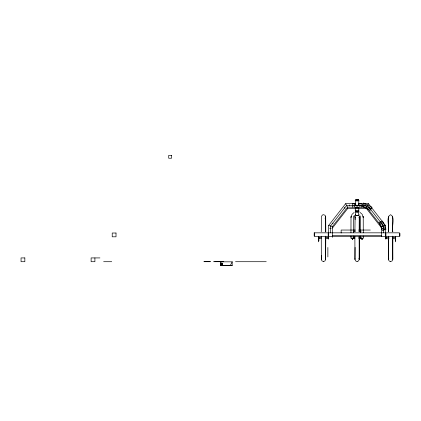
<?xml version="1.0" encoding="UTF-8"?>
<svg xmlns="http://www.w3.org/2000/svg" width="421" height="421" viewBox="0 0 421 421"><rect width="100%" height="100%" fill="white"/><g stroke="black" fill="none" stroke-linecap="round" stroke-linejoin="round"><path stroke-width="0.63" d="M352.324 207.179L352.33 203.696L355.482 203.696M353.572 237.991L353.572 236.028M353.572 232.75L353.572 217.631L354.245 215.715M354.219 207.185L354.219 203.696M359.902 207.185L359.902 203.701M361.792 207.185L361.797 203.701L358.639 203.701M358.713 238.533C360.287 239.486 362.807 237.134 361.839 239.349L362.107 239.412L361.823 238.091L362.107 239.412L362.102 238.112M363.276 238.002L363.276 236.034M363.276 232.755L363.234 217.178M388.33 231.813C389.983 227.424 385.362 216.931 390.567 214.689C395.735 216.962 391.183 227.403 392.851 231.803M392.588 231.803L392.677 216.81L392.609 217.357M318.781 238.091L318.786 237.665L321.307 237.67M321.26 236.186L321.334 259.389L321.954 260.894L323.481 261.52M325.517 236.197L325.596 259.399L324.986 260.899L323.46 261.52M325.78 238.744L325.612 259.399L325.312 258.336M325.786 238.107L325.786 236.197M328.248 238.112L328.254 237.686L325.096 237.681M352.167 238.091L352.43 239.391L352.151 238.075M352.424 239.328L352.424 238.091M354.877 236.186L354.956 259.389L355.571 260.894L357.103 261.52M359.139 236.197L359.213 259.399L358.608 260.899L357.076 261.52M359.402 238.107L359.408 236.197M359.402 238.744L359.234 259.399L358.929 258.336M321.27 231.803L321.497 216.257L322.491 214.968L323.575 214.689L325.08 215.315L325.701 216.815L325.791 231.813M325.533 231.813L325.68 216.815L325.607 217.368M354.892 231.803L355.113 216.257M359.15 231.813L359.25 216.268M361.876 238.223L361.871 238.523M355.108 247.364L354.971 259.389L355.045 258.841M389.025 238.533C384.731 239.933 384.705 236.297 389.025 237.681M321.428 255.389L321.355 259.389L321.428 258.841M392.809 237.67C396.25 236.328 396.277 239.854 392.814 238.523M325.096 238.533L328.248 238.539L328.254 237.686M385.894 236.618L385.894 238.986L385.515 238.986L385.462 225.435L368.496 203.696L358.813 203.696C358.845 206.206 355.271 206.206 355.308 203.696L345.625 203.696L328.654 225.435L328.654 237.391M350.961 232.729L351.009 217.152M350.961 217.636L352.04 214.315L354.14 212.458M351.04 216.899L351.103 216.42L351.056 216.747M355.282 214.463C355.882 215.673 355.129 211.347 355.556 212.21M388.809 258.336C387.973 259.683 389.072 261.588 390.662 261.52M359.013 217.878L359.302 216.815L359.408 231.813M230.245 265.614L232.187 261.825L220.757 261.825M332.443 237.344L332.443 226.556L347.567 207.185L366.554 207.185L368.496 203.696M363.586 206.974L365.402 203.917M368.575 209.479L370.391 206.422M353.84 216.383L354.287 215.652M325.054 218.315L325.396 217.878M332.443 228.04L347.567 208.663L347.567 207.185L345.625 203.696M369.022 208.253L369.943 207.642M381.058 223.683L381.905 223.125M358.892 212.021L358.513 213.615L359.029 214.847M379.753 224.009L383.284 222.746M381.805 228.882L385.336 227.624M366.554 207.185L381.679 226.556L385.462 225.435M390.641 261.52L392.167 260.894L392.788 259.389L392.861 236.186M354.219 205.443L355.308 205.443M355.408 204.132L355.261 200.401M358.708 204.132L358.86 200.401M355.308 205.006L355.824 205.006M358.297 205.006L358.813 205.006M361.797 205.443L346.599 205.443L330.548 225.998L330.548 232.829M355.261 207.921L358.86 207.921M355.261 208.111L356.582 208.111M357.061 208.111L358.86 208.111M355.261 208.479L355.261 210.305M358.813 208.479L358.86 210.305M347.567 208.663L355.261 208.663C355.761 207.369 358.35 207.369 358.86 208.658L366.554 208.663L381.679 228.04M329.696 228.256L331.211 228.256M382.91 228.256L384.42 228.256M355.408 230.04L341.147 230.04L341.147 233.039M358.65 230.04L370.317 230.04M314.129 232.829L399.476 232.829L399.476 236.618L314.645 236.618L314.645 232.829M332.443 235.671L381.679 235.671M318.429 237.091L318.808 237.091M328.227 237.091L328.606 237.091M385.515 237.091L385.894 237.091M395.308 237.091L395.687 237.091M318.429 237.565L318.808 237.565M328.227 237.565L328.606 237.565M385.515 237.565L385.894 237.565M395.308 237.565L395.687 237.565M318.429 238.039L318.808 238.039M328.227 238.039L328.606 238.039M385.515 238.039L385.894 238.039M395.308 238.039L395.687 238.039M318.429 238.102L318.808 238.102M395.308 238.102L395.687 238.102M318.429 238.223L318.808 238.223M395.308 238.223L395.687 238.223M318.429 238.439L318.808 238.439M395.308 238.439L395.687 238.439M318.429 238.586L318.808 238.586M395.308 238.586L395.687 238.586M318.429 238.986L318.808 238.986M395.308 238.986L395.687 238.986M318.429 239.66L318.808 239.66M395.308 239.66L395.687 239.66M318.429 240.002L318.808 240.002M395.308 240.002L395.687 240.002M318.429 240.544L318.808 240.544M395.308 240.544L395.687 240.544M318.429 240.628L318.808 240.628M395.308 240.628L395.687 240.628M318.429 240.833L318.808 240.833M395.308 240.833L395.687 240.833M99.919 257.92L91.115 257.92L91.115 261.709L94.899 261.709L94.899 257.92M214.726 261.33L223.719 261.33L223.719 261.709L213.494 261.709M103.65 261.709L111.739 261.709M235.539 261.709L266.24 261.709M220.757 263.246L222.551 263.246M220.757 263.72L222.551 263.72M220.757 264.193L222.551 264.193M220.757 264.667L222.551 264.667M220.757 265.141L222.551 265.141M220.757 265.556L232.187 265.556M358.813 205.443L367.522 205.443L383.568 225.998L383.568 232.829M353.598 231.176L355.366 231.182M358.897 231.187L361.25 231.192M353.666 237.67L354.929 237.67M358.718 237.681L361.239 237.686M354.929 238.523C353.272 239.312 351.656 237.123 352.43 239.391M321.307 238.523L318.781 238.518L318.786 237.681M220.757 262.883L221.646 263.246M328.654 225.435L332.443 226.556M362.834 204.611L371.143 208.784M360.102 212.468L362.202 214.336L363.276 217.662L363.134 216.447L363.191 216.926M344.178 207.642L345.099 208.253M332.216 223.125L333.064 223.683M221.651 263.251L222.551 265.614M359.987 215.726L360.665 217.646L360.665 232.766M380.837 221.751L384.252 229.882M388.725 217.878L388.436 216.815L388.588 231.813M392.477 258.326L392.767 259.389L392.598 238.733M355.135 217.357L355.061 216.81L355.113 219.609M395.335 237.665L395.34 238.091M385.868 237.686L385.873 238.112M388.604 236.197L388.525 259.399L388.341 238.744M392.593 236.192L392.598 238.097M388.336 236.197L388.336 238.107M354.219 204.922L354.219 205.964M399.95 233.397L399.95 236.049M395.687 236.618L395.687 241.822M395.308 236.618L395.308 240.928M385.936 233.397L385.936 236.049M381.679 226.556L381.679 236.618M364.497 204.922L364.497 205.969M360.665 236.044L360.665 238.007M357.061 205.443L357.061 207.921M350.961 236.007L350.961 237.981M349.625 204.922L349.625 205.969M328.606 236.618L328.606 238.986L328.227 238.986L328.227 236.618M328.18 233.397L328.18 236.049M327.875 247.469L327.875 256.936M318.808 236.618L318.808 240.928M318.429 236.618L318.429 241.822M314.171 233.397L314.171 236.049M232.187 261.767L232.187 265.614L220.757 265.614L220.757 261.767M219.936 261.33L219.936 261.709M219.462 261.33L219.462 261.709M218.988 261.33L218.988 261.709M218.515 261.33L218.515 261.709M218.446 261.33L218.446 261.709M218.331 261.33L218.331 261.709M218.115 261.33L218.115 261.709M217.962 261.33L217.962 261.709M217.568 261.33L217.568 261.709M216.889 261.33L216.889 261.709M216.552 261.33L216.552 261.709M216.01 261.33L216.01 261.709M215.92 261.33L215.92 261.709M215.715 261.33L215.715 261.709M206.395 261.33L206.395 261.709M205.922 261.33L205.922 261.709M205.448 261.33L205.448 261.709M204.974 261.33L204.974 261.709M357.961 199.922A1.8 0.558 0 0 1 358.534 200.722A1.8 0.558 0 0 1 355.903 200.828A1.8 0.558 0 0 1 355.787 200.007M358.618 210.032A1.8 0.558 0 0 1 357.061 210.863A1.8 0.558 0 0 1 355.503 210.032M358.134 210.442A1.421 0.437 0 0 1 358.197 211.037A1.421 0.437 0 0 1 356.292 211.105A1.421 0.437 0 0 1 355.898 210.526M358.492 211.363A1.421 0.437 0 0 1 356.919 211.905A1.421 0.437 0 0 1 355.898 211.247M353.451 237.876A1.305 0.405 0 0 1 352.977 238.386A1.305 0.405 0 0 1 351.272 238.312A1.305 0.405 0 0 1 351.288 237.781M358.239 211.568A1.163 0.358 0 0 1 357.113 211.831A1.163 0.358 0 0 1 355.992 211.563M358.482 211.053A1.916 0.595 0 0 1 358.466 211.895A1.916 0.595 0 0 1 355.756 211.884A1.916 0.595 0 0 1 355.771 211.047M358.024 211.547A0.937 0.289 0 0 1 357.113 211.758A0.937 0.289 0 0 1 356.213 211.542M357.776 215.326A0.937 0.289 0 0 1 356.45 215.32M358.55 214.999A1.479 0.458 0 0 1 358.545 215.236M358.397 215.347A1.479 0.458 0 0 1 355.829 215.341M358.971 214.963A1.916 0.595 0 0 1 356.855 215.699A1.916 0.595 0 0 1 355.466 214.815M363.139 237.886A1.305 0.405 0 0 1 362.702 238.402A1.305 0.405 0 0 1 360.997 238.339A1.305 0.405 0 0 1 360.976 237.807M363.739 203.08L361.928 206.137L370.238 210.316L372.053 207.253L363.739 203.08M382.605 221.125L379.068 222.383L382.489 230.508L386.02 229.25L382.605 221.125M171.552 155.386L168.71 155.386L168.71 158.228L171.552 158.228L171.552 155.386M116.012 233.018L112.223 233.018L112.223 236.807L116.012 236.807L116.012 233.018M24.839 257.92L21.05 257.92L21.05 261.709L24.839 261.709L24.839 257.92M210.184 261.33L204.027 261.33L204.027 261.709L210.184 261.709L210.184 261.33M356.529 200.075A1.163 0.358 0 0 0 358.282 199.764A1.163 0.358 0 0 0 356.545 199.454A1.163 0.358 0 0 0 356.529 200.075M356.434 200.128A1.352 0.416 0 0 0 358.471 199.77A1.352 0.416 0 0 0 356.45 199.401A1.352 0.416 0 0 0 356.434 200.128"/></g></svg>
